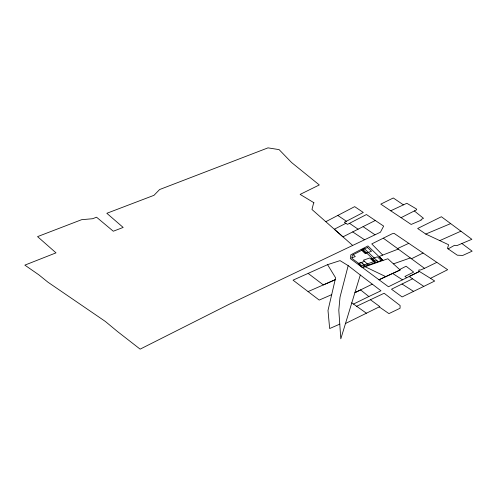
<?xml version="1.0" encoding="UTF-8"?>
<svg xmlns="http://www.w3.org/2000/svg" width="497" height="497" viewBox="0 0 497 497"><rect width="100%" height="100%" fill="white"/><g stroke="black" fill="none" stroke-linecap="round" stroke-linejoin="round"><path stroke-width="0.75" d="M418.841 271.126L418.934 269.933L420.561 269.989L424.513 268.343L436.838 262.348L447.66 269.709L430.508 278.332L418.841 271.126L418.946 271.685L388.461 286.757L362.524 267.622L365.109 266.715M348.18 265.628L340.016 297.156L338.805 310.234L340.805 338.855L360.294 275.009L348.18 265.628L340.054 260.627L327.573 264.665L293.044 280.153L319.217 300.076L331.729 294.64M448.164 248.904L454.513 245.301L456.818 245.648L471.864 239.299L441.392 216.735L417.66 228.496L425.767 234.056L448.636 244.76L447.474 248.432L457.302 255.197L462.75 255.433L472.15 251.171L461.918 243.542M325.815 221.687L354.665 206.64L363.288 212.455L344.315 222.327L347.502 224.358L366.451 214.536L383.647 226.104L380.422 232.229L229.049 304.326L140.135 349.142L117.454 331.487L105.321 321.429L47.936 282.184L38.822 274.816L24.85 265.131L56.012 252.855L37.555 236.622L81.62 219.693L92.61 218.723L96.555 217.214L113.291 231.229L123.169 227.44L106.83 213.294L154.002 195.309L159.618 189.537L268.007 147.857L279.115 149.628L291.609 162.55L319.304 184.952L300.132 194.402L314.067 202.819L313.582 203.155L311.961 209.479L352.479 245.282M364.612 248.817L352.298 255.197L351.857 258.341L361.946 265.796L376.956 260.527M345.869 223.315L334.332 229.229L342.961 236.858L375.26 220.475M399.65 269.542L406.086 266.23L413.678 272.107L404.918 276.456L406.72 277.73M390.71 210.79L401.067 217.674L416.716 209.734L416.343 208.889L406.826 203.285L390.71 210.79L380.783 204.124L393.295 197.98L403.39 204.826M424.513 268.343L398.246 249.09L382.709 255.085L371.768 243.915L392.127 233.789L393.991 233.304L436.838 262.348M345.483 323.516L379.814 306.606L370.427 299.741L356.629 306.264L351.702 302.822M423.792 286.396L402.116 296.945L391.487 289.211L412.56 278.811L423.792 286.396L434.701 281.029L430.508 278.332M418.946 271.685L409.18 276.5L412.56 278.811M411.429 258.757L423.115 253.004M372.21 284.185L354.939 292.671L360.567 289.9L368.861 296.529L380.969 290.77L360.294 275.009M353.51 304.052L368.861 296.529M370.427 299.741L384.15 293.255L400.104 305.518L400.066 308.252L388.934 313.607L379.211 306.904M383.324 238.2L397.557 248.55L408.745 243.337M400.135 269.989L378.956 279.78L400.135 269.989L387.822 258.757L365.736 266.491L364.543 266.442L385.759 276.643M439.77 240.616L460.955 231.161M308.078 291.59L335.177 279.736L323.361 284.911L308.19 273.431M339.811 324.119L329.654 328.548L327.995 310.47L335.618 277.829L327.573 264.665M425.767 234.056L450.711 223.582M382.709 255.085L379.099 256.508L382.988 260.434M351.938 257.769L355.28 256.595L353.274 254.694M366.351 252.706L365.537 252.992L362.363 249.979M364.562 261.329L358.151 263.584L362.052 267.287L382.597 260.061L367.929 245.934L350.851 254.781L350.317 258.602L362.052 267.28M370.973 259.08L377.378 256.825L381.286 260.527M358.803 263.472L361.524 262.522L364.164 265.019M372.595 258.626L371.781 258.912L374.421 261.416M393.525 263.832L410.311 257.949M402.03 284.017L413.547 291.385M392.661 273.449L402.502 279.83M352.702 231.919L364.4 239.672M401.067 217.674L411.162 224.445L421.301 220.128L421.002 219.537L423.494 218.32L414.336 210.939M337.823 215.468L346.397 221.24M363.077 226.651L374.943 234.752M349.509 223.321L358.101 229.21M356.629 306.264L366.395 313.209M397.557 248.55L398.246 249.09M364.419 248.699L378.08 261.652M363.09 249.606L375.235 261.13M374.875 262.776L369.799 257.968L363.388 260.217L368.463 265.031M361.356 262.453L365.258 266.156M367.625 247.568L361.213 249.823L365.115 253.526L371.526 251.271L367.625 247.568"/></g></svg>
